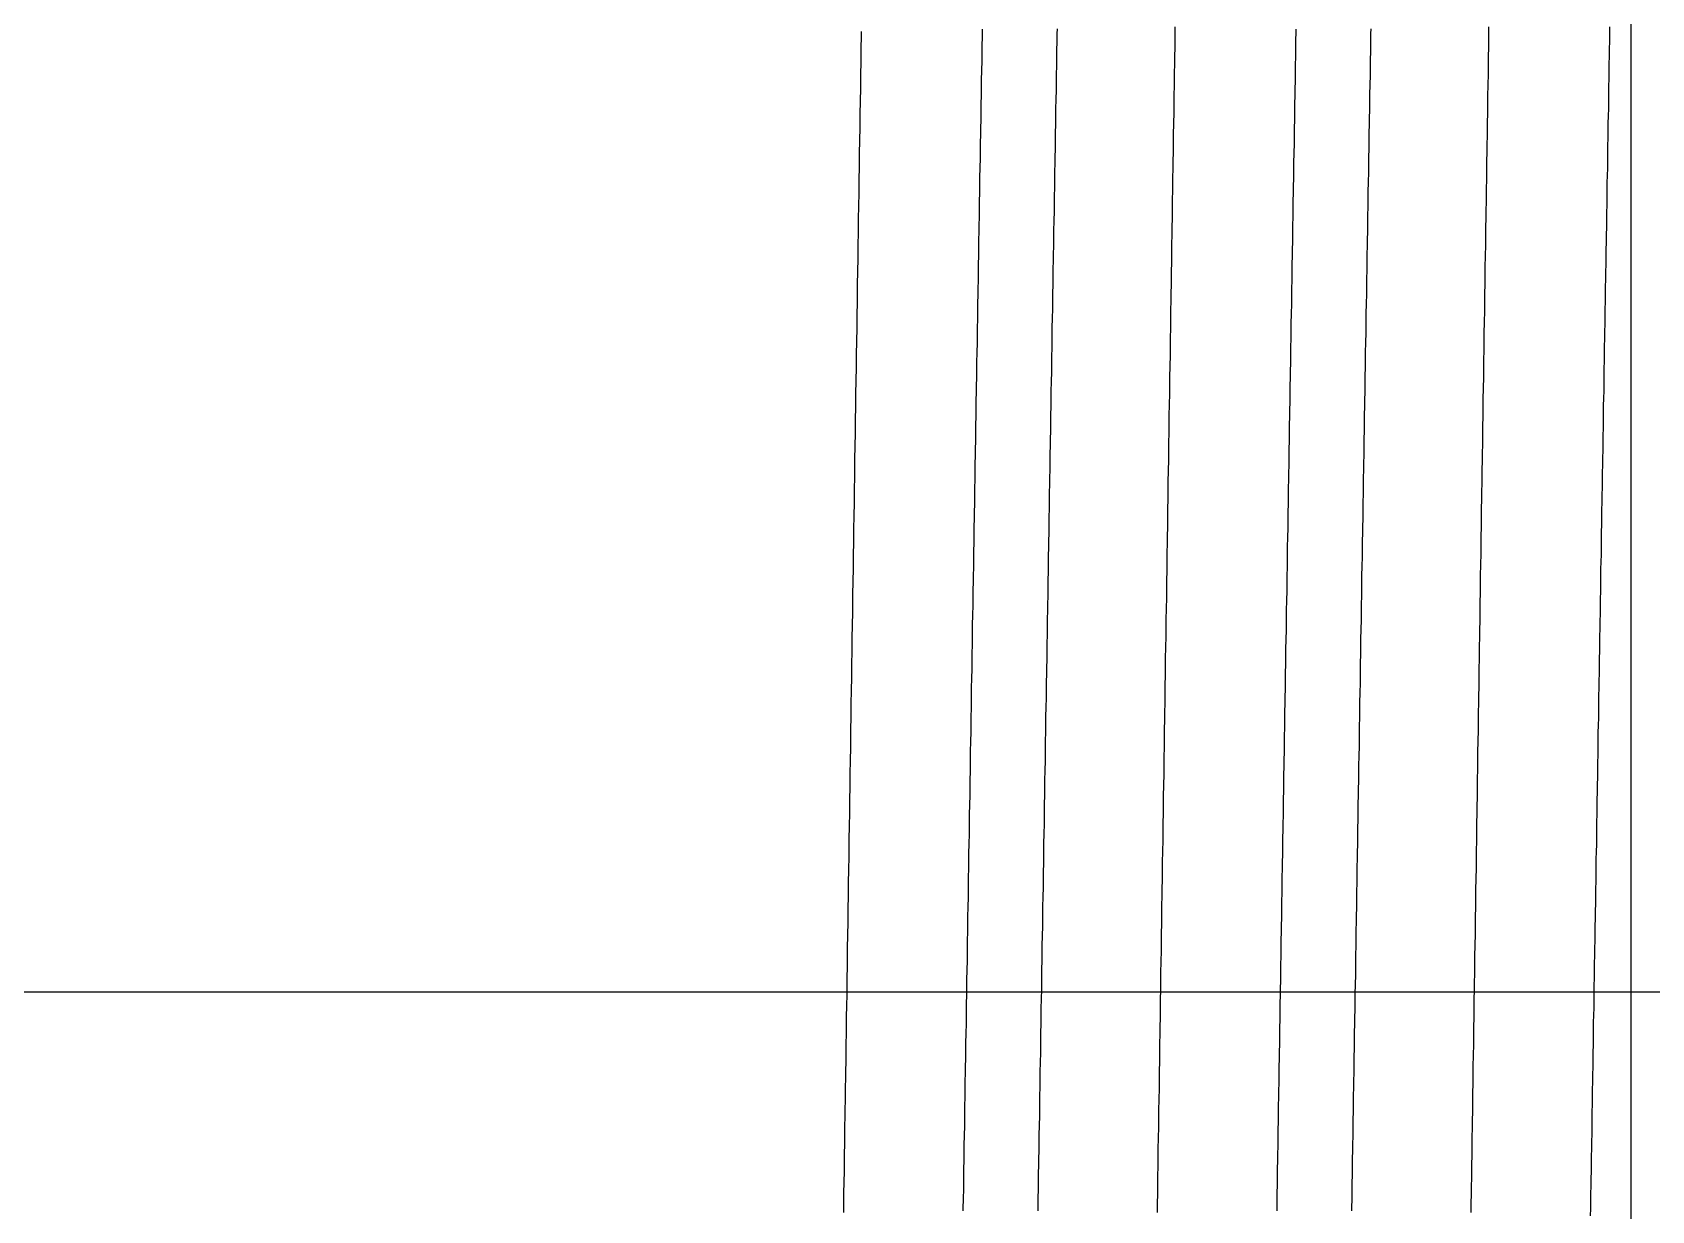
# Model space of a CAD drawing. Header units: millimetres. Extents: x 0 to 3800, y -67 to 2530.
# Drawn here: x 2299.02 to 2306.97, y 953.06 to 958.84 of the extents above; entities that cross this region are included whole.
import ezdxf
from ezdxf.lldxf.tags import DXFTag

# ---------------------------------------------------------------- set-up
doc = ezdxf.new("R2010")
doc.units = ezdxf.units.MM
doc.layers.add('내부선 및 부속', color=4, linetype='Continuous')
doc.layers.add('중심선', color=1, linetype='DASHED')
tags = doc.linetypes.add('DASHDOT', pattern=[70, 31, -13, 13, -13]).pattern_tags.tags
tags[10:11] = [DXFTag(74, 4), DXFTag(75, 0), DXFTag(340, '0'), DXFTag(46, 0.0), DXFTag(50, 0.0), DXFTag(44, 0.0), DXFTag(45, 0.0)]
tags[8:9] = [DXFTag(74, 4), DXFTag(75, 0), DXFTag(340, '0'), DXFTag(46, 0.0), DXFTag(50, 0.0), DXFTag(44, 0.0), DXFTag(45, 0.0)]
tags[6:7] = [DXFTag(74, 4), DXFTag(75, 0), DXFTag(340, '0'), DXFTag(46, 0.0), DXFTag(50, 0.0), DXFTag(44, 0.0), DXFTag(45, 0.0)]
tags[4:5] = [DXFTag(74, 4), DXFTag(75, 0), DXFTag(340, '0'), DXFTag(46, 0.0), DXFTag(50, 0.0), DXFTag(44, 0.0), DXFTag(45, 0.0)]
tags = doc.linetypes.add('DASHED', pattern=[25.72, 12.86, -12.86]).pattern_tags.tags
tags[6:7] = [DXFTag(74, 4), DXFTag(75, 0), DXFTag(340, '0'), DXFTag(46, 0.0), DXFTag(50, 0.0), DXFTag(44, 0.0), DXFTag(45, 0.0)]
tags[4:5] = [DXFTag(74, 4), DXFTag(75, 0), DXFTag(340, '0'), DXFTag(46, 0.0), DXFTag(50, 0.0), DXFTag(44, 0.0), DXFTag(45, 0.0)]

msp = doc.modelspace()

# ---------------------------------------------------------------- linework, layer by layer
at = {"layer": '내부선 및 부속', "linetype": 'Continuous'}
msp.add_line((2306.8719, 935.792), (2306.8719, 972.4804), dxfattribs=at)
at = {"layer": '내부선 및 부속', "linetype": 'Continuous', "flags": 128}
for points in [[(2303.0224, 954.1365), (2303.0224, 954.1575), (2303.0234, 954.1795), (2303.0234, 954.2005), (2303.0234, 954.2215), (2303.0244, 954.2435), (2303.0244, 954.2645), (2303.0244, 954.2865), (2303.0254, 954.3075), (2303.0254, 954.3295), (2303.0254, 954.3505), (2303.0254, 954.3715), (2303.0264, 954.3935), (2303.0264, 954.4145), (2303.0264, 954.4365), (2303.0274, 954.4575), (2303.0274, 954.4795), (2303.0274, 954.5005), (2303.0284, 954.5215), (2303.0284, 954.5435), (2303.0284, 954.5645), (2303.0294, 954.5865), (2303.0294, 954.6075), (2303.0294, 954.6295), (2303.0304, 954.6505), (2303.0304, 954.6715), (2303.0304, 954.6935), (2303.0314, 954.7145), (2303.0314, 954.7365), (2303.0314, 954.7575), (2303.0324, 954.7785), (2303.0324, 954.8005), (2303.0324, 954.8215), (2303.0334, 954.8435), (2303.0334, 954.8645), (2303.0334, 954.8865), (2303.0334, 954.9075), (2303.0344, 954.9285), (2303.0344, 954.9505), (2303.0344, 954.9715), (2303.0354, 954.9935), (2303.0354, 955.0145), (2303.0354, 955.0365), (2303.0364, 955.0575), (2303.0364, 955.0785), (2303.0364, 955.1005), (2303.0374, 955.1215), (2303.0374, 955.1435), (2303.0374, 955.1645), (2303.0384, 955.1865), (2303.0384, 955.2075), (2303.0384, 955.2285), (2303.0394, 955.2505), (2303.0394, 955.2715), (2303.0394, 955.2935), (2303.0404, 955.3145), (2303.0404, 955.3365), (2303.0404, 955.3575), (2303.0414, 955.3785), (2303.0414, 955.4005), (2303.0414, 955.4215), (2303.0414, 955.4435), (2303.0424, 955.4645), (2303.0424, 955.4865), (2303.0424, 955.5075), (2303.0434, 955.5285), (2303.0434, 955.5505), (2303.0434, 955.5715), (2303.0444, 955.5935), (2303.0444, 955.6145), (2303.0444, 955.6365), (2303.0454, 955.6575), (2303.0454, 955.6785), (2303.0454, 955.7005), (2303.0464, 955.7215), (2303.0464, 955.7435), (2303.0464, 955.7645), (2303.0474, 955.7865), (2303.0474, 955.8075), (2303.0474, 955.8285), (2303.0484, 955.8505), (2303.0484, 955.8715), (2303.0484, 955.8935), (2303.0494, 955.9145), (2303.0494, 955.9355), (2303.0494, 955.9575), (2303.0504, 955.9785), (2303.0504, 956.0005), (2303.0504, 956.0215), (2303.0504, 956.0435), (2303.0514, 956.0645), (2303.0514, 956.0855), (2303.0514, 956.1075), (2303.0524, 956.1285), (2303.0524, 956.1505), (2303.0524, 956.1715), (2303.0534, 956.1935), (2303.0534, 956.2145), (2303.0534, 956.2355), (2303.0544, 956.2575), (2303.0544, 956.2785), (2303.0544, 956.2785), (2303.0544, 956.3005), (2303.0554, 956.3215), (2303.0554, 956.3435), (2303.0554, 956.3645), (2303.0564, 956.3855), (2303.0564, 956.4075), (2303.0564, 956.4285), (2303.0574, 956.4505), (2303.0574, 956.4715), (2303.0574, 956.4935), (2303.0584, 956.5145), (2303.0584, 956.5355), (2303.0584, 956.5575), (2303.0594, 956.5785), (2303.0594, 956.6005), (2303.0594, 956.6215), (2303.0604, 956.6435), (2303.0604, 956.6645), (2303.0604, 956.6855), (2303.0614, 956.7075), (2303.0614, 956.7285), (2303.0614, 956.7505), (2303.0614, 956.7715), (2303.0624, 956.7935), (2303.0624, 956.8145), (2303.0624, 956.8355), (2303.0634, 956.8575), (2303.0634, 956.8785), (2303.0634, 956.9005), (2303.0644, 956.9215), (2303.0644, 956.9425), (2303.0644, 956.9645), (2303.0654, 956.9855), (2303.0654, 957.0075), (2303.0654, 957.0285), (2303.0664, 957.0505), (2303.0664, 957.0715), (2303.0664, 957.0925), (2303.0674, 957.1145), (2303.0674, 957.1355), (2303.0674, 957.1575), (2303.0684, 957.1785), (2303.0684, 957.2005), (2303.0684, 957.2215), (2303.0694, 957.2425), (2303.0694, 957.2645), (2303.0694, 957.2855), (2303.0704, 957.3075), (2303.0704, 957.3285), (2303.0704, 957.3505), (2303.0714, 957.3715), (2303.0714, 957.3925), (2303.0714, 957.4145), (2303.0724, 957.4355), (2303.0724, 957.4575), (2303.0724, 957.4785), (2303.0734, 957.5005), (2303.0734, 957.5215), (2303.0734, 957.5425), (2303.0744, 957.5645), (2303.0744, 957.5855), (2303.0744, 957.6075), (2303.0744, 957.6285), (2303.0754, 957.6505), (2303.0754, 957.6715), (2303.0754, 957.6925), (2303.0764, 957.7145), (2303.0764, 957.7355), (2303.0764, 957.7575), (2303.0774, 957.7785), (2303.0774, 957.8005), (2303.0774, 957.8215), (2303.0784, 957.8425), (2303.0784, 957.8645), (2303.0784, 957.8855), (2303.0794, 957.9075), (2303.0794, 957.9285), (2303.0794, 957.9505), (2303.0804, 957.9715), (2303.0804, 957.9925), (2303.0804, 958.0145), (2303.0814, 958.0355), (2303.0814, 958.0575), (2303.0814, 958.0785), (2303.0824, 958.0995), (2303.0824, 958.1215), (2303.0824, 958.1425), (2303.0834, 958.1645), (2303.0834, 958.1855), (2303.0834, 958.2075), (2303.0844, 958.2285), (2303.0844, 958.2495), (2303.0844, 958.2715), (2303.0854, 958.2925), (2303.0854, 958.3145), (2303.0854, 958.3355), (2303.0864, 958.3575), (2303.0864, 958.3785), (2303.0864, 958.3995), (2303.0874, 958.4215), (2303.0874, 958.4215), (2303.0874, 958.4425), (2303.0874, 958.4645), (2303.0884, 958.4855), (2303.0884, 958.5075), (2303.0884, 958.5285), (2303.0894, 958.5495), (2303.0894, 958.5715), (2303.0894, 958.5925), (2303.0904, 958.6145), (2303.0904, 958.6355), (2303.0904, 958.6575), (2303.0914, 958.6785), (2303.0914, 958.6995), (2303.0914, 958.7215), (2303.0924, 958.7425), (2303.0924, 958.7645), (2303.0924, 958.7855), (2303.0934, 958.8075), (2303.0934, 958.8285), (2303.0934, 958.8495)], [(2303.6854, 958.8605), (2303.6854, 958.8365), (2303.6854, 958.8135), (2303.6844, 958.7895), (2303.6844, 958.7655), (2303.6834, 958.7415), (2303.6834, 958.7175), (2303.6834, 958.6935), (2303.6824, 958.6695), (2303.6824, 958.6465), (2303.6814, 958.6225), (2303.6814, 958.5985), (2303.6814, 958.5745), (2303.6804, 958.5505), (2303.6804, 958.5265), (2303.6794, 958.5025), (2303.6794, 958.4795), (2303.6794, 958.4555), (2303.6784, 958.4315), (2303.6784, 958.4075), (2303.6774, 958.3835), (2303.6774, 958.3595), (2303.6774, 958.3355), (2303.6764, 958.3115), (2303.6764, 958.2885), (2303.6754, 958.2645), (2303.6754, 958.2405), (2303.6754, 958.2165), (2303.6744, 958.1925), (2303.6744, 958.1685), (2303.6734, 958.1445), (2303.6734, 958.1215), (2303.6734, 958.0975), (2303.6724, 958.0735), (2303.6724, 958.0495), (2303.6714, 958.0255), (2303.6714, 958.0015), (2303.6714, 957.9775), (2303.6704, 957.9535), (2303.6704, 957.9305), (2303.6694, 957.9065), (2303.6694, 957.8825), (2303.6694, 957.8585), (2303.6684, 957.8345), (2303.6684, 957.8105), (2303.6674, 957.7865), (2303.6674, 957.7635), (2303.6674, 957.7395), (2303.6664, 957.7155), (2303.6664, 957.6915), (2303.6664, 957.6675), (2303.6654, 957.6435), (2303.6654, 957.6195), (2303.6644, 957.5965), (2303.6644, 957.5725), (2303.6644, 957.5485), (2303.6634, 957.5245), (2303.6634, 957.5005), (2303.6624, 957.4765), (2303.6624, 957.4765), (2303.6624, 957.4525), (2303.6624, 957.4285), (2303.6614, 957.4055), (2303.6614, 957.3815), (2303.6604, 957.3575), (2303.6604, 957.3335), (2303.6604, 957.3095), (2303.6594, 957.2855), (2303.6594, 957.2615), (2303.6584, 957.2385), (2303.6584, 957.2145), (2303.6584, 957.1905), (2303.6574, 957.1665), (2303.6574, 957.1425), (2303.6564, 957.1185), (2303.6564, 957.0945), (2303.6564, 957.0705), (2303.6554, 957.0475), (2303.6554, 957.0235), (2303.6554, 956.9995), (2303.6544, 956.9755), (2303.6544, 956.9515), (2303.6534, 956.9275), (2303.6534, 956.9035), (2303.6534, 956.8805), (2303.6524, 956.8565), (2303.6524, 956.8325), (2303.6514, 956.8085), (2303.6514, 956.7845), (2303.6514, 956.7605), (2303.6504, 956.7365), (2303.6504, 956.7135), (2303.6494, 956.6895), (2303.6494, 956.6655), (2303.6494, 956.6415), (2303.6484, 956.6175), (2303.6484, 956.5935), (2303.6484, 956.5695), (2303.6474, 956.5455), (2303.6474, 956.5225), (2303.6464, 956.4985), (2303.6464, 956.4745), (2303.6464, 956.4505), (2303.6454, 956.4265), (2303.6454, 956.4025), (2303.6444, 956.3785), (2303.6444, 956.3555), (2303.6444, 956.3315), (2303.6434, 956.3075), (2303.6434, 956.2835), (2303.6424, 956.2595), (2303.6424, 956.2355), (2303.6424, 956.2115), (2303.6414, 956.1875), (2303.6414, 956.1645), (2303.6414, 956.1405), (2303.6404, 956.1165), (2303.6404, 956.0925), (2303.6394, 956.0685), (2303.6394, 956.0445), (2303.6394, 956.0205), (2303.6384, 955.9975), (2303.6384, 955.9735), (2303.6374, 955.9495), (2303.6374, 955.9255), (2303.6374, 955.9015), (2303.6364, 955.8775), (2303.6364, 955.8535), (2303.6364, 955.8305), (2303.6354, 955.8065), (2303.6354, 955.7825), (2303.6344, 955.7585), (2303.6344, 955.7345), (2303.6344, 955.7105), (2303.6334, 955.6865), (2303.6334, 955.6625), (2303.6324, 955.6395), (2303.6324, 955.6155), (2303.6324, 955.5915), (2303.6314, 955.5675), (2303.6314, 955.5435), (2303.6314, 955.5195), (2303.6304, 955.4955), (2303.6304, 955.4725), (2303.6294, 955.4485), (2303.6294, 955.4245), (2303.6294, 955.4005), (2303.6284, 955.3765), (2303.6284, 955.3525), (2303.6274, 955.3285), (2303.6274, 955.3045), (2303.6274, 955.2815), (2303.6264, 955.2575), (2303.6264, 955.2335), (2303.6264, 955.2095), (2303.6254, 955.1855), (2303.6254, 955.1615), (2303.6244, 955.1375), (2303.6244, 955.1145), (2303.6244, 955.0905), (2303.6244, 955.0905), (2303.6234, 955.0665), (2303.6234, 955.0425), (2303.6224, 955.0185), (2303.6224, 954.9945), (2303.6224, 954.9705), (2303.6214, 954.9475), (2303.6214, 954.9235), (2303.6214, 954.8995), (2303.6204, 954.8755), (2303.6204, 954.8515), (2303.6194, 954.8275), (2303.6194, 954.8035), (2303.6194, 954.7795), (2303.6184, 954.7565), (2303.6184, 954.7325), (2303.6174, 954.7085), (2303.6174, 954.6845), (2303.6174, 954.6605), (2303.6164, 954.6365), (2303.6164, 954.6125), (2303.6164, 954.5895), (2303.6154, 954.5655), (2303.6154, 954.5415), (2303.6144, 954.5175), (2303.6144, 954.4935), (2303.6144, 954.4695), (2303.6134, 954.4455), (2303.6134, 954.4215), (2303.6124, 954.3985), (2303.6124, 954.3745), (2303.6124, 954.3505), (2303.6114, 954.3265), (2303.6114, 954.3025), (2303.6114, 954.2785), (2303.6104, 954.2545), (2303.6104, 954.2315), (2303.6094, 954.2075), (2303.6094, 954.1835), (2303.6094, 954.1595), (2303.6084, 954.1355), (2303.6084, 954.1115), (2303.6074, 954.0875), (2303.6074, 954.0645), (2303.6074, 954.0405), (2303.6064, 954.0165), (2303.6064, 953.9925), (2303.6064, 953.9685), (2303.6054, 953.9445), (2303.6054, 953.9205), (2303.6044, 953.8965), (2303.6044, 953.8735), (2303.6044, 953.8495), (2303.6034, 953.8255), (2303.6034, 953.8015), (2303.6024, 953.7775), (2303.6024, 953.7535), (2303.6024, 953.7295), (2303.6014, 953.7065), (2303.6014, 953.6825), (2303.6014, 953.6585), (2303.6004, 953.6345), (2303.6004, 953.6105), (2303.5994, 953.5865), (2303.5994, 953.5625), (2303.5994, 953.5385), (2303.5984, 953.5155), (2303.5984, 953.4915), (2303.5984, 953.4675), (2303.5974, 953.4435), (2303.5974, 953.4195), (2303.5964, 953.3955), (2303.5964, 953.3715), (2303.5964, 953.3485), (2303.5954, 953.3245), (2303.5954, 953.3005), (2303.5944, 953.2765), (2303.5944, 953.2525), (2303.5944, 953.2285), (2303.5934, 953.2045), (2303.5934, 953.1815), (2303.5934, 953.1575), (2303.5924, 953.1335), (2303.5924, 953.1095), (2303.5914, 953.0855), (2303.5914, 953.0615)], [(2304.0534, 958.8625), (2304.0524, 958.8385), (2304.0524, 958.8145), (2304.0524, 958.7905), (2304.0514, 958.7665), (2304.0514, 958.7425), (2304.0504, 958.7185), (2304.0504, 958.6955), (2304.0504, 958.6715), (2304.0494, 958.6475), (2304.0494, 958.6235), (2304.0484, 958.5995), (2304.0484, 958.5755), (2304.0484, 958.5515), (2304.0474, 958.5275), (2304.0474, 958.5045), (2304.0464, 958.4805), (2304.0464, 958.4565), (2304.0464, 958.4325), (2304.0454, 958.4085), (2304.0454, 958.3845), (2304.0444, 958.3605), (2304.0444, 958.3375), (2304.0444, 958.3135), (2304.0434, 958.2895), (2304.0434, 958.2655), (2304.0424, 958.2415), (2304.0424, 958.2175), (2304.0424, 958.1935), (2304.0414, 958.1705), (2304.0414, 958.1465), (2304.0404, 958.1225), (2304.0404, 958.0985), (2304.0404, 958.0745), (2304.0394, 958.0505), (2304.0394, 958.0265), (2304.0384, 958.0025), (2304.0384, 957.9795), (2304.0384, 957.9555), (2304.0374, 957.9315), (2304.0374, 957.9075), (2304.0364, 957.8835), (2304.0364, 957.8595), (2304.0364, 957.8355), (2304.0354, 957.8125), (2304.0354, 957.7885), (2304.0344, 957.7645), (2304.0344, 957.7405), (2304.0344, 957.7165), (2304.0334, 957.6925), (2304.0334, 957.6685), (2304.0324, 957.6445), (2304.0324, 957.6215), (2304.0324, 957.5975), (2304.0314, 957.5735), (2304.0314, 957.5495), (2304.0304, 957.5255), (2304.0304, 957.5015), (2304.0304, 957.4775), (2304.0294, 957.4545), (2304.0294, 957.4545), (2304.0294, 957.4305), (2304.0284, 957.4065), (2304.0284, 957.3825), (2304.0284, 957.3585), (2304.0274, 957.3345), (2304.0274, 957.3105), (2304.0274, 957.2875), (2304.0264, 957.2635), (2304.0264, 957.2395), (2304.0254, 957.2155), (2304.0254, 957.1915), (2304.0254, 957.1675), (2304.0244, 957.1435), (2304.0244, 957.1195), (2304.0234, 957.0965), (2304.0234, 957.0725), (2304.0234, 957.0485), (2304.0224, 957.0245), (2304.0224, 957.0005), (2304.0214, 956.9765), (2304.0214, 956.9525), (2304.0214, 956.9295), (2304.0204, 956.9055), (2304.0204, 956.8815), (2304.0194, 956.8575), (2304.0194, 956.8335), (2304.0194, 956.8095), (2304.0184, 956.7855), (2304.0184, 956.7625), (2304.0184, 956.7385), (2304.0174, 956.7145), (2304.0174, 956.6905), (2304.0164, 956.6665), (2304.0164, 956.6425), (2304.0164, 956.6185), (2304.0154, 956.5945), (2304.0154, 956.5715), (2304.0144, 956.5475), (2304.0144, 956.5235), (2304.0144, 956.4995), (2304.0134, 956.4755), (2304.0134, 956.4515), (2304.0124, 956.4275), (2304.0124, 956.4045), (2304.0124, 956.3805), (2304.0114, 956.3565), (2304.0114, 956.3325), (2304.0114, 956.3085), (2304.0104, 956.2845), (2304.0104, 956.2605), (2304.0094, 956.2365), (2304.0094, 956.2135), (2304.0094, 956.1895), (2304.0084, 956.1655), (2304.0084, 956.1415), (2304.0074, 956.1175), (2304.0074, 956.0935), (2304.0074, 956.0695), (2304.0064, 956.0465), (2304.0064, 956.0225), (2304.0064, 955.9985), (2304.0054, 955.9745), (2304.0054, 955.9505), (2304.0044, 955.9265), (2304.0044, 955.9025), (2304.0044, 955.8795), (2304.0034, 955.8555), (2304.0034, 955.8315), (2304.0024, 955.8075), (2304.0024, 955.7835), (2304.0024, 955.7595), (2304.0014, 955.7355), (2304.0014, 955.7115), (2304.0014, 955.6885), (2304.0004, 955.6645), (2304.0004, 955.6405), (2303.9994, 955.6165), (2303.9994, 955.5925), (2303.9994, 955.5685), (2303.9984, 955.5445), (2303.9984, 955.5215), (2303.9974, 955.4975), (2303.9974, 955.4735), (2303.9974, 955.4495), (2303.9964, 955.4255), (2303.9964, 955.4015), (2303.9954, 955.3775), (2303.9954, 955.3535), (2303.9954, 955.3305), (2303.9944, 955.3065), (2303.9944, 955.2825), (2303.9944, 955.2585), (2303.9934, 955.2345), (2303.9934, 955.2105), (2303.9924, 955.1865), (2303.9924, 955.1635), (2303.9924, 955.1395), (2303.9914, 955.1155), (2303.9914, 955.0915), (2303.9904, 955.0675), (2303.9904, 955.0675), (2303.9904, 955.0435), (2303.9904, 955.0195), (2303.9894, 954.9965), (2303.9894, 954.9725), (2303.9894, 954.9485), (2303.9884, 954.9245), (2303.9884, 954.9005), (2303.9874, 954.8765), (2303.9874, 954.8525), (2303.9874, 954.8285), (2303.9864, 954.8055), (2303.9864, 954.7815), (2303.9864, 954.7575), (2303.9854, 954.7335), (2303.9854, 954.7095), (2303.9844, 954.6855), (2303.9844, 954.6615), (2303.9844, 954.6385), (2303.9834, 954.6145), (2303.9834, 954.5905), (2303.9824, 954.5665), (2303.9824, 954.5425), (2303.9824, 954.5185), (2303.9814, 954.4945), (2303.9814, 954.4705), (2303.9814, 954.4475), (2303.9804, 954.4235), (2303.9804, 954.3995), (2303.9794, 954.3755), (2303.9794, 954.3515), (2303.9794, 954.3275), (2303.9784, 954.3035), (2303.9784, 954.2805), (2303.9774, 954.2565), (2303.9774, 954.2325), (2303.9774, 954.2085), (2303.9764, 954.1845), (2303.9764, 954.1605), (2303.9764, 954.1365), (2303.9754, 954.1135), (2303.9754, 954.0895), (2303.9744, 954.0655), (2303.9744, 954.0415), (2303.9744, 954.0175), (2303.9734, 953.9935), (2303.9734, 953.9695), (2303.9724, 953.9455), (2303.9724, 953.9225), (2303.9724, 953.8985), (2303.9714, 953.8745), (2303.9714, 953.8505), (2303.9714, 953.8265), (2303.9704, 953.8025), (2303.9704, 953.7785), (2303.9694, 953.7555), (2303.9694, 953.7315), (2303.9694, 953.7075), (2303.9684, 953.6835), (2303.9684, 953.6595), (2303.9674, 953.6355), (2303.9674, 953.6115), (2303.9674, 953.5875), (2303.9664, 953.5645), (2303.9664, 953.5405), (2303.9664, 953.5165), (2303.9654, 953.4925), (2303.9654, 953.4685), (2303.9644, 953.4445), (2303.9644, 953.4205), (2303.9644, 953.3975), (2303.9634, 953.3735), (2303.9634, 953.3495), (2303.9624, 953.3255), (2303.9624, 953.3015), (2303.9624, 953.2775), (2303.9614, 953.2535), (2303.9614, 953.2305), (2303.9614, 953.2065), (2303.9604, 953.1825), (2303.9604, 953.1585), (2303.9594, 953.1345), (2303.9594, 953.1105), (2303.9594, 953.0865), (2303.9584, 953.0625)], [(2304.5624, 954.1365), (2304.5624, 954.1635), (2304.5634, 954.1905), (2304.5634, 954.2175), (2304.5634, 954.2445), (2304.5644, 954.2715), (2304.5644, 954.2985), (2304.5654, 954.3255), (2304.5654, 954.3525), (2304.5654, 954.3795), (2304.5664, 954.4065), (2304.5664, 954.4335), (2304.5674, 954.4605), (2304.5674, 954.4875), (2304.5674, 954.5145), (2304.5684, 954.5425), (2304.5684, 954.5695), (2304.5694, 954.5965), (2304.5694, 954.6235), (2304.5694, 954.6505), (2304.5704, 954.6775), (2304.5704, 954.7045), (2304.5714, 954.7315), (2304.5714, 954.7585), (2304.5714, 954.7855), (2304.5724, 954.8125), (2304.5724, 954.8395), (2304.5734, 954.8665), (2304.5734, 954.8935), (2304.5744, 954.9205), (2304.5744, 954.9475), (2304.5744, 954.9745), (2304.5754, 955.0025), (2304.5754, 955.0295), (2304.5764, 955.0565), (2304.5764, 955.0835), (2304.5764, 955.1105), (2304.5774, 955.1375), (2304.5774, 955.1645), (2304.5784, 955.1915), (2304.5784, 955.2185), (2304.5784, 955.2455), (2304.5794, 955.2725), (2304.5794, 955.2995), (2304.5804, 955.3265), (2304.5804, 955.3535), (2304.5804, 955.3805), (2304.5814, 955.4075), (2304.5814, 955.4345), (2304.5824, 955.4615), (2304.5824, 955.4895), (2304.5824, 955.5165), (2304.5834, 955.5435), (2304.5834, 955.5705), (2304.5844, 955.5975), (2304.5844, 955.6245), (2304.5844, 955.6515), (2304.5854, 955.6785), (2304.5854, 955.7055), (2304.5864, 955.7325), (2304.5864, 955.7595), (2304.5864, 955.7865), (2304.5874, 955.8135), (2304.5874, 955.8405), (2304.5884, 955.8675), (2304.5884, 955.8945), (2304.5884, 955.9215), (2304.5894, 955.9485), (2304.5894, 955.9765), (2304.5904, 956.0035), (2304.5904, 956.0305), (2304.5914, 956.0575), (2304.5914, 956.0845), (2304.5914, 956.1115), (2304.5924, 956.1385), (2304.5924, 956.1655), (2304.5934, 956.1925), (2304.5934, 956.2195), (2304.5934, 956.2465), (2304.5944, 956.2735), (2304.5944, 956.3005), (2304.5954, 956.3275), (2304.5954, 956.3545), (2304.5954, 956.3815), (2304.5964, 956.4085), (2304.5964, 956.4355), (2304.5974, 956.4635), (2304.5974, 956.4905), (2304.5974, 956.5175), (2304.5984, 956.5445), (2304.5984, 956.5715), (2304.5994, 956.5985), (2304.5994, 956.6255), (2304.5994, 956.6525), (2304.6004, 956.6795), (2304.6004, 956.7065), (2304.6014, 956.7335), (2304.6014, 956.7605), (2304.6024, 956.7875), (2304.6024, 956.8145), (2304.6024, 956.8415), (2304.6024, 956.8415), (2304.6034, 956.8685), (2304.6034, 956.8955), (2304.6044, 956.9225), (2304.6044, 956.9505), (2304.6044, 956.9775), (2304.6054, 957.0045), (2304.6054, 957.0315), (2304.6064, 957.0585), (2304.6064, 957.0855), (2304.6064, 957.1125), (2304.6074, 957.1395), (2304.6074, 957.1665), (2304.6084, 957.1935), (2304.6084, 957.2205), (2304.6094, 957.2475), (2304.6094, 957.2745), (2304.6094, 957.3015), (2304.6104, 957.3285), (2304.6104, 957.3555), (2304.6114, 957.3825), (2304.6114, 957.4105), (2304.6114, 957.4375), (2304.6124, 957.4645), (2304.6124, 957.4915), (2304.6134, 957.5185), (2304.6134, 957.5455), (2304.6134, 957.5725), (2304.6144, 957.5995), (2304.6144, 957.6265), (2304.6154, 957.6535), (2304.6154, 957.6805), (2304.6164, 957.7075), (2304.6164, 957.7345), (2304.6164, 957.7615), (2304.6174, 957.7885), (2304.6174, 957.8155), (2304.6184, 957.8425), (2304.6184, 957.8695), (2304.6184, 957.8975), (2304.6194, 957.9245), (2304.6194, 957.9515), (2304.6204, 957.9785), (2304.6204, 958.0055), (2304.6204, 958.0325), (2304.6214, 958.0595), (2304.6214, 958.0865), (2304.6224, 958.1135), (2304.6224, 958.1405), (2304.6234, 958.1675), (2304.6234, 958.1945), (2304.6234, 958.2215), (2304.6244, 958.2485), (2304.6244, 958.2755), (2304.6254, 958.3025), (2304.6254, 958.3295), (2304.6254, 958.3565), (2304.6264, 958.3845), (2304.6264, 958.4115), (2304.6274, 958.4385), (2304.6274, 958.4655), (2304.6284, 958.4925), (2304.6284, 958.5195), (2304.6284, 958.5465), (2304.6294, 958.5735), (2304.6294, 958.6005), (2304.6304, 958.6275), (2304.6304, 958.6545), (2304.6314, 958.6815), (2304.6314, 958.7085), (2304.6314, 958.7355), (2304.6324, 958.7625), (2304.6324, 958.7895), (2304.6334, 958.8165), (2304.6334, 958.8435), (2304.6334, 958.8715)], [(2305.2254, 958.8605), (2305.2254, 958.8375), (2305.2244, 958.8135), (2305.2244, 958.7895), (2305.2244, 958.7655), (2305.2234, 958.7415), (2305.2234, 958.7175), (2305.2224, 958.6935), (2305.2224, 958.6695), (2305.2224, 958.6465), (2305.2214, 958.6225), (2305.2214, 958.5985), (2305.2204, 958.5745), (2305.2204, 958.5505), (2305.2204, 958.5265), (2305.2194, 958.5025), (2305.2194, 958.4795), (2305.2184, 958.4555), (2305.2184, 958.4315), (2305.2184, 958.4075), (2305.2174, 958.3835), (2305.2174, 958.3595), (2305.2164, 958.3355), (2305.2164, 958.3115), (2305.2164, 958.2885), (2305.2154, 958.2645), (2305.2154, 958.2405), (2305.2144, 958.2165), (2305.2144, 958.1925), (2305.2144, 958.1685), (2305.2134, 958.1445), (2305.2134, 958.1215), (2305.2124, 958.0975), (2305.2124, 958.0735), (2305.2124, 958.0495), (2305.2114, 958.0255), (2305.2114, 958.0015), (2305.2104, 957.9775), (2305.2104, 957.9545), (2305.2104, 957.9305), (2305.2094, 957.9065), (2305.2094, 957.8825), (2305.2084, 957.8585), (2305.2084, 957.8345), (2305.2084, 957.8105), (2305.2074, 957.7865), (2305.2074, 957.7635), (2305.2074, 957.7395), (2305.2064, 957.7155), (2305.2064, 957.6915), (2305.2054, 957.6675), (2305.2054, 957.6435), (2305.2054, 957.6195), (2305.2044, 957.5965), (2305.2044, 957.5725), (2305.2034, 957.5485), (2305.2034, 957.5245), (2305.2034, 957.5005), (2305.2024, 957.4765), (2305.2024, 957.4765), (2305.2024, 957.4525), (2305.2014, 957.4285), (2305.2014, 957.4055), (2305.2014, 957.3815), (2305.2004, 957.3575), (2305.2004, 957.3335), (2305.1994, 957.3095), (2305.1994, 957.2855), (2305.1994, 957.2615), (2305.1984, 957.2385), (2305.1984, 957.2145), (2305.1974, 957.1905), (2305.1974, 957.1665), (2305.1974, 957.1425), (2305.1964, 957.1185), (2305.1964, 957.0945), (2305.1964, 957.0715), (2305.1954, 957.0475), (2305.1954, 957.0235), (2305.1944, 956.9995), (2305.1944, 956.9755), (2305.1944, 956.9515), (2305.1934, 956.9275), (2305.1934, 956.9035), (2305.1924, 956.8805), (2305.1924, 956.8565), (2305.1924, 956.8325), (2305.1914, 956.8085), (2305.1914, 956.7845), (2305.1904, 956.7605), (2305.1904, 956.7365), (2305.1904, 956.7135), (2305.1894, 956.6895), (2305.1894, 956.6655), (2305.1894, 956.6415), (2305.1884, 956.6175), (2305.1884, 956.5935), (2305.1874, 956.5695), (2305.1874, 956.5455), (2305.1874, 956.5225), (2305.1864, 956.4985), (2305.1864, 956.4745), (2305.1854, 956.4505), (2305.1854, 956.4265), (2305.1854, 956.4025), (2305.1844, 956.3785), (2305.1844, 956.3555), (2305.1834, 956.3315), (2305.1834, 956.3075), (2305.1834, 956.2835), (2305.1824, 956.2595), (2305.1824, 956.2355), (2305.1824, 956.2115), (2305.1814, 956.1885), (2305.1814, 956.1645), (2305.1804, 956.1405), (2305.1804, 956.1165), (2305.1804, 956.0925), (2305.1794, 956.0685), (2305.1794, 956.0445), (2305.1784, 956.0205), (2305.1784, 955.9975), (2305.1784, 955.9735), (2305.1774, 955.9495), (2305.1774, 955.9255), (2305.1774, 955.9015), (2305.1764, 955.8775), (2305.1764, 955.8535), (2305.1754, 955.8305), (2305.1754, 955.8065), (2305.1754, 955.7825), (2305.1744, 955.7585), (2305.1744, 955.7345), (2305.1734, 955.7105), (2305.1734, 955.6865), (2305.1734, 955.6625), (2305.1724, 955.6395), (2305.1724, 955.6155), (2305.1714, 955.5915), (2305.1714, 955.5675), (2305.1714, 955.5435), (2305.1704, 955.5195), (2305.1704, 955.4955), (2305.1704, 955.4725), (2305.1694, 955.4485), (2305.1694, 955.4245), (2305.1684, 955.4005), (2305.1684, 955.3765), (2305.1684, 955.3525), (2305.1674, 955.3285), (2305.1674, 955.3055), (2305.1664, 955.2815), (2305.1664, 955.2575), (2305.1664, 955.2335), (2305.1654, 955.2095), (2305.1654, 955.1855), (2305.1654, 955.1615), (2305.1644, 955.1375), (2305.1644, 955.1145), (2305.1634, 955.0905), (2305.1634, 955.0905), (2305.1634, 955.0665), (2305.1634, 955.0425), (2305.1624, 955.0185), (2305.1624, 954.9945), (2305.1614, 954.9705), (2305.1614, 954.9475), (2305.1614, 954.9235), (2305.1604, 954.8995), (2305.1604, 954.8755), (2305.1604, 954.8515), (2305.1594, 954.8275), (2305.1594, 954.8035), (2305.1584, 954.7795), (2305.1584, 954.7565), (2305.1584, 954.7325), (2305.1574, 954.7085), (2305.1574, 954.6845), (2305.1574, 954.6605), (2305.1564, 954.6365), (2305.1564, 954.6125), (2305.1554, 954.5895), (2305.1554, 954.5655), (2305.1554, 954.5415), (2305.1544, 954.5175), (2305.1544, 954.4935), (2305.1534, 954.4695), (2305.1534, 954.4455), (2305.1534, 954.4225), (2305.1524, 954.3985), (2305.1524, 954.3745), (2305.1524, 954.3505), (2305.1514, 954.3265), (2305.1514, 954.3025), (2305.1504, 954.2785), (2305.1504, 954.2545), (2305.1504, 954.2315), (2305.1494, 954.2075), (2305.1494, 954.1835), (2305.1484, 954.1595), (2305.1484, 954.1355), (2305.1484, 954.1115), (2305.1474, 954.0875), (2305.1474, 954.0645), (2305.1474, 954.0405), (2305.1464, 954.0165), (2305.1464, 953.9925), (2305.1454, 953.9685), (2305.1454, 953.9445), (2305.1454, 953.9205), (2305.1444, 953.8965), (2305.1444, 953.8735), (2305.1434, 953.8495), (2305.1434, 953.8255), (2305.1434, 953.8015), (2305.1424, 953.7775), (2305.1424, 953.7535), (2305.1424, 953.7295), (2305.1414, 953.7065), (2305.1414, 953.6825), (2305.1404, 953.6585), (2305.1404, 953.6345), (2305.1404, 953.6105), (2305.1394, 953.5865), (2305.1394, 953.5625), (2305.1384, 953.5395), (2305.1384, 953.5155), (2305.1384, 953.4915), (2305.1374, 953.4675), (2305.1374, 953.4435), (2305.1374, 953.4195), (2305.1364, 953.3955), (2305.1364, 953.3715), (2305.1354, 953.3485), (2305.1354, 953.3245), (2305.1354, 953.3005), (2305.1344, 953.2765), (2305.1344, 953.2525), (2305.1334, 953.2285), (2305.1334, 953.2045), (2305.1334, 953.1815), (2305.1324, 953.1575), (2305.1324, 953.1335), (2305.1324, 953.1095), (2305.1314, 953.0855), (2305.1314, 953.0615)], [(2305.5934, 958.8625), (2305.5924, 958.8385), (2305.5924, 958.8145), (2305.5914, 958.7905), (2305.5914, 958.7665), (2305.5914, 958.7425), (2305.5904, 958.7185), (2305.5904, 958.6955), (2305.5894, 958.6715), (2305.5894, 958.6475), (2305.5894, 958.6235), (2305.5884, 958.5995), (2305.5884, 958.5755), (2305.5874, 958.5515), (2305.5874, 958.5275), (2305.5874, 958.5045), (2305.5864, 958.4805), (2305.5864, 958.4565), (2305.5854, 958.4325), (2305.5854, 958.4085), (2305.5854, 958.3845), (2305.5844, 958.3605), (2305.5844, 958.3375), (2305.5834, 958.3135), (2305.5834, 958.2895), (2305.5834, 958.2655), (2305.5824, 958.2415), (2305.5824, 958.2175), (2305.5814, 958.1935), (2305.5814, 958.1705), (2305.5814, 958.1465), (2305.5804, 958.1225), (2305.5804, 958.0985), (2305.5794, 958.0745), (2305.5794, 958.0505), (2305.5794, 958.0265), (2305.5784, 958.0025), (2305.5784, 957.9795), (2305.5774, 957.9555), (2305.5774, 957.9315), (2305.5774, 957.9075), (2305.5764, 957.8835), (2305.5764, 957.8595), (2305.5754, 957.8355), (2305.5754, 957.8125), (2305.5754, 957.7885), (2305.5744, 957.7645), (2305.5744, 957.7405), (2305.5734, 957.7165), (2305.5734, 957.6925), (2305.5734, 957.6685), (2305.5724, 957.6455), (2305.5724, 957.6215), (2305.5714, 957.5975), (2305.5714, 957.5735), (2305.5714, 957.5495), (2305.5704, 957.5255), (2305.5704, 957.5015), (2305.5694, 957.4775), (2305.5694, 957.4545), (2305.5694, 957.4545), (2305.5694, 957.4305), (2305.5684, 957.4065), (2305.5684, 957.3825), (2305.5684, 957.3585), (2305.5674, 957.3345), (2305.5674, 957.3105), (2305.5664, 957.2875), (2305.5664, 957.2635), (2305.5664, 957.2395), (2305.5654, 957.2155), (2305.5654, 957.1915), (2305.5644, 957.1675), (2305.5644, 957.1435), (2305.5644, 957.1195), (2305.5634, 957.0965), (2305.5634, 957.0725), (2305.5624, 957.0485), (2305.5624, 957.0245), (2305.5624, 957.0005), (2305.5614, 956.9765), (2305.5614, 956.9525), (2305.5604, 956.9295), (2305.5604, 956.9055), (2305.5604, 956.8815), (2305.5594, 956.8575), (2305.5594, 956.8335), (2305.5594, 956.8095), (2305.5584, 956.7855), (2305.5584, 956.7625), (2305.5574, 956.7385), (2305.5574, 956.7145), (2305.5574, 956.6905), (2305.5564, 956.6665), (2305.5564, 956.6425), (2305.5554, 956.6185), (2305.5554, 956.5945), (2305.5554, 956.5715), (2305.5544, 956.5475), (2305.5544, 956.5235), (2305.5534, 956.4995), (2305.5534, 956.4755), (2305.5534, 956.4515), (2305.5524, 956.4275), (2305.5524, 956.4045), (2305.5524, 956.3805), (2305.5514, 956.3565), (2305.5514, 956.3325), (2305.5504, 956.3085), (2305.5504, 956.2845), (2305.5504, 956.2605), (2305.5494, 956.2365), (2305.5494, 956.2135), (2305.5484, 956.1895), (2305.5484, 956.1655), (2305.5484, 956.1415), (2305.5474, 956.1175), (2305.5474, 956.0935), (2305.5474, 956.0695), (2305.5464, 956.0465), (2305.5464, 956.0225), (2305.5454, 955.9985), (2305.5454, 955.9745), (2305.5454, 955.9505), (2305.5444, 955.9265), (2305.5444, 955.9025), (2305.5434, 955.8795), (2305.5434, 955.8555), (2305.5434, 955.8315), (2305.5424, 955.8075), (2305.5424, 955.7835), (2305.5414, 955.7595), (2305.5414, 955.7355), (2305.5414, 955.7115), (2305.5404, 955.6885), (2305.5404, 955.6645), (2305.5404, 955.6405), (2305.5394, 955.6165), (2305.5394, 955.5925), (2305.5384, 955.5685), (2305.5384, 955.5445), (2305.5384, 955.5215), (2305.5374, 955.4975), (2305.5374, 955.4735), (2305.5364, 955.4495), (2305.5364, 955.4255), (2305.5364, 955.4015), (2305.5354, 955.3775), (2305.5354, 955.3535), (2305.5354, 955.3305), (2305.5344, 955.3065), (2305.5344, 955.2825), (2305.5334, 955.2585), (2305.5334, 955.2345), (2305.5334, 955.2105), (2305.5324, 955.1865), (2305.5324, 955.1635), (2305.5314, 955.1395), (2305.5314, 955.1155), (2305.5314, 955.0915), (2305.5304, 955.0675), (2305.5304, 955.0675), (2305.5304, 955.0435), (2305.5304, 955.0195), (2305.5294, 954.9965), (2305.5294, 954.9725), (2305.5284, 954.9485), (2305.5284, 954.9245), (2305.5284, 954.9005), (2305.5274, 954.8765), (2305.5274, 954.8525), (2305.5264, 954.8285), (2305.5264, 954.8055), (2305.5264, 954.7815), (2305.5254, 954.7575), (2305.5254, 954.7335), (2305.5254, 954.7095), (2305.5244, 954.6855), (2305.5244, 954.6615), (2305.5234, 954.6385), (2305.5234, 954.6145), (2305.5234, 954.5905), (2305.5224, 954.5665), (2305.5224, 954.5425), (2305.5214, 954.5185), (2305.5214, 954.4945), (2305.5214, 954.4705), (2305.5204, 954.4475), (2305.5204, 954.4235), (2305.5204, 954.3995), (2305.5194, 954.3755), (2305.5194, 954.3515), (2305.5184, 954.3275), (2305.5184, 954.3035), (2305.5184, 954.2805), (2305.5174, 954.2565), (2305.5174, 954.2325), (2305.5174, 954.2085), (2305.5164, 954.1845), (2305.5164, 954.1605), (2305.5154, 954.1365), (2305.5154, 954.1135), (2305.5154, 954.0895), (2305.5144, 954.0655), (2305.5144, 954.0415), (2305.5134, 954.0175), (2305.5134, 953.9935), (2305.5134, 953.9695), (2305.5124, 953.9455), (2305.5124, 953.9225), (2305.5124, 953.8985), (2305.5114, 953.8745), (2305.5114, 953.8505), (2305.5104, 953.8265), (2305.5104, 953.8025), (2305.5104, 953.7785), (2305.5094, 953.7555), (2305.5094, 953.7315), (2305.5084, 953.7075), (2305.5084, 953.6835), (2305.5084, 953.6595), (2305.5074, 953.6355), (2305.5074, 953.6115), (2305.5074, 953.5875), (2305.5064, 953.5645), (2305.5064, 953.5405), (2305.5054, 953.5165), (2305.5054, 953.4925), (2305.5054, 953.4685), (2305.5044, 953.4445), (2305.5044, 953.4205), (2305.5034, 953.3975), (2305.5034, 953.3735), (2305.5034, 953.3495), (2305.5024, 953.3255), (2305.5024, 953.3015), (2305.5024, 953.2775), (2305.5014, 953.2535), (2305.5014, 953.2305), (2305.5004, 953.2065), (2305.5004, 953.1825), (2305.5004, 953.1585), (2305.4994, 953.1345), (2305.4994, 953.1105), (2305.4984, 953.0865), (2305.4984, 953.0625)], [(2306.1024, 954.1365), (2306.1024, 954.1635), (2306.1024, 954.1905), (2306.1034, 954.2175), (2306.1034, 954.2445), (2306.1044, 954.2715), (2306.1044, 954.2985), (2306.1044, 954.3255), (2306.1054, 954.3525), (2306.1054, 954.3795), (2306.1064, 954.4065), (2306.1064, 954.4335), (2306.1064, 954.4605), (2306.1074, 954.4875), (2306.1074, 954.5145), (2306.1084, 954.5425), (2306.1084, 954.5695), (2306.1084, 954.5965), (2306.1094, 954.6235), (2306.1094, 954.6505), (2306.1104, 954.6775), (2306.1104, 954.7045), (2306.1114, 954.7315), (2306.1114, 954.7585), (2306.1114, 954.7855), (2306.1124, 954.8125), (2306.1124, 954.8395), (2306.1134, 954.8665), (2306.1134, 954.8935), (2306.1134, 954.9205), (2306.1144, 954.9475), (2306.1144, 954.9745), (2306.1154, 955.0025), (2306.1154, 955.0295), (2306.1154, 955.0565), (2306.1164, 955.0835), (2306.1164, 955.1105), (2306.1174, 955.1375), (2306.1174, 955.1645), (2306.1174, 955.1915), (2306.1184, 955.2185), (2306.1184, 955.2455), (2306.1194, 955.2725), (2306.1194, 955.2995), (2306.1194, 955.3265), (2306.1204, 955.3535), (2306.1204, 955.3805), (2306.1214, 955.4075), (2306.1214, 955.4345), (2306.1214, 955.4615), (2306.1224, 955.4895), (2306.1224, 955.5165), (2306.1234, 955.5435), (2306.1234, 955.5705), (2306.1234, 955.5975), (2306.1244, 955.6245), (2306.1244, 955.6515), (2306.1254, 955.6785), (2306.1254, 955.7055), (2306.1254, 955.7325), (2306.1264, 955.7595), (2306.1264, 955.7865), (2306.1274, 955.8135), (2306.1274, 955.8405), (2306.1284, 955.8675), (2306.1284, 955.8945), (2306.1284, 955.9215), (2306.1294, 955.9485), (2306.1294, 955.9765), (2306.1304, 956.0035), (2306.1304, 956.0305), (2306.1304, 956.0575), (2306.1314, 956.0845), (2306.1314, 956.1115), (2306.1324, 956.1385), (2306.1324, 956.1655), (2306.1324, 956.1925), (2306.1334, 956.2195), (2306.1334, 956.2465), (2306.1344, 956.2735), (2306.1344, 956.3005), (2306.1344, 956.3275), (2306.1354, 956.3545), (2306.1354, 956.3815), (2306.1364, 956.4085), (2306.1364, 956.4355), (2306.1364, 956.4635), (2306.1374, 956.4905), (2306.1374, 956.5175), (2306.1384, 956.5445), (2306.1384, 956.5715), (2306.1384, 956.5985), (2306.1394, 956.6255), (2306.1394, 956.6525), (2306.1404, 956.6795), (2306.1404, 956.7065), (2306.1414, 956.7335), (2306.1414, 956.7605), (2306.1414, 956.7875), (2306.1424, 956.8145), (2306.1424, 956.8415), (2306.1424, 956.8415), (2306.1434, 956.8685), (2306.1434, 956.8955), (2306.1434, 956.9225), (2306.1444, 956.9505), (2306.1444, 956.9775), (2306.1454, 957.0045), (2306.1454, 957.0315), (2306.1454, 957.0585), (2306.1464, 957.0855), (2306.1464, 957.1125), (2306.1474, 957.1395), (2306.1474, 957.1665), (2306.1484, 957.1935), (2306.1484, 957.2205), (2306.1484, 957.2475), (2306.1494, 957.2745), (2306.1494, 957.3015), (2306.1504, 957.3285), (2306.1504, 957.3555), (2306.1504, 957.3825), (2306.1514, 957.4105), (2306.1514, 957.4375), (2306.1524, 957.4645), (2306.1524, 957.4915), (2306.1524, 957.5185), (2306.1534, 957.5455), (2306.1534, 957.5725), (2306.1544, 957.5995), (2306.1544, 957.6265), (2306.1554, 957.6535), (2306.1554, 957.6805), (2306.1554, 957.7075), (2306.1564, 957.7345), (2306.1564, 957.7615), (2306.1574, 957.7885), (2306.1574, 957.8155), (2306.1574, 957.8425), (2306.1584, 957.8695), (2306.1584, 957.8975), (2306.1594, 957.9245), (2306.1594, 957.9515), (2306.1594, 957.9785), (2306.1604, 958.0055), (2306.1604, 958.0325), (2306.1614, 958.0595), (2306.1614, 958.0865), (2306.1624, 958.1135), (2306.1624, 958.1405), (2306.1624, 958.1675), (2306.1634, 958.1945), (2306.1634, 958.2215), (2306.1644, 958.2485), (2306.1644, 958.2755), (2306.1644, 958.3025), (2306.1654, 958.3295), (2306.1654, 958.3565), (2306.1664, 958.3845), (2306.1664, 958.4115), (2306.1674, 958.4385), (2306.1674, 958.4655), (2306.1674, 958.4925), (2306.1684, 958.5195), (2306.1684, 958.5465), (2306.1694, 958.5735), (2306.1694, 958.6005), (2306.1704, 958.6275), (2306.1704, 958.6545), (2306.1704, 958.6815), (2306.1714, 958.7085), (2306.1714, 958.7355), (2306.1724, 958.7625), (2306.1724, 958.7895), (2306.1724, 958.8165), (2306.1734, 958.8435), (2306.1734, 958.8715)], [(2306.7654, 958.8725), (2306.7654, 958.8365), (2306.7644, 958.7995), (2306.7634, 958.7635), (2306.7634, 958.7265), (2306.7624, 958.6905), (2306.7624, 958.6545), (2306.7614, 958.6175), (2306.7604, 958.5815), (2306.7604, 958.5445), (2306.7594, 958.5085), (2306.7594, 958.4715), (2306.7584, 958.4355), (2306.7574, 958.3985), (2306.7574, 958.3625), (2306.7564, 958.3255), (2306.7554, 958.2895), (2306.7554, 958.2525), (2306.7544, 958.2165), (2306.7544, 958.1795), (2306.7534, 958.1435), (2306.7524, 958.1065), (2306.7524, 958.0705), (2306.7514, 958.0345), (2306.7514, 957.9975), (2306.7504, 957.9615), (2306.7494, 957.9245), (2306.7494, 957.8885), (2306.7484, 957.8515), (2306.7484, 957.8155), (2306.7474, 957.7785), (2306.7464, 957.7425), (2306.7464, 957.7055), (2306.7454, 957.6695), (2306.7454, 957.6325), (2306.7444, 957.5965), (2306.7434, 957.5595), (2306.7434, 957.5235), (2306.7424, 957.4865), (2306.7424, 957.4505), (2306.7414, 957.4135), (2306.7404, 957.3775), (2306.7404, 957.3415), (2306.7394, 957.3045), (2306.7394, 957.2685), (2306.7384, 957.2315), (2306.7384, 957.2315), (2306.7374, 957.1955), (2306.7374, 957.1585), (2306.7364, 957.1225), (2306.7364, 957.0855), (2306.7354, 957.0495), (2306.7344, 957.0125), (2306.7344, 956.9765), (2306.7334, 956.9395), (2306.7334, 956.9035), (2306.7324, 956.8665), (2306.7314, 956.8305), (2306.7314, 956.7935), (2306.7304, 956.7575), (2306.7304, 956.7205), (2306.7294, 956.6845), (2306.7284, 956.6485), (2306.7284, 956.6115), (2306.7274, 956.5755), (2306.7274, 956.5385), (2306.7264, 956.5025), (2306.7254, 956.4655), (2306.7254, 956.4295), (2306.7244, 956.3925), (2306.7244, 956.3565), (2306.7234, 956.3195), (2306.7234, 956.2835), (2306.7224, 956.2465), (2306.7214, 956.2105), (2306.7214, 956.1735), (2306.7204, 956.1375), (2306.7204, 956.1005), (2306.7194, 956.0645), (2306.7184, 956.0285), (2306.7184, 955.9915), (2306.7174, 955.9555), (2306.7174, 955.9185), (2306.7164, 955.8825), (2306.7154, 955.8455), (2306.7154, 955.8095), (2306.7144, 955.7725), (2306.7144, 955.7365), (2306.7134, 955.6995), (2306.7124, 955.6635), (2306.7124, 955.6265), (2306.7114, 955.5905), (2306.7114, 955.5535), (2306.7104, 955.5175), (2306.7104, 955.4805), (2306.7094, 955.4445), (2306.7084, 955.4075), (2306.7084, 955.3715), (2306.7074, 955.3355), (2306.7074, 955.2985), (2306.7064, 955.2625), (2306.7054, 955.2255), (2306.7054, 955.1895), (2306.7044, 955.1525), (2306.7044, 955.1165), (2306.7034, 955.0795), (2306.7024, 955.0435), (2306.7024, 955.0065), (2306.7014, 954.9705), (2306.7014, 954.9335), (2306.7004, 954.8975), (2306.7004, 954.8605), (2306.6994, 954.8245), (2306.6984, 954.7875), (2306.6984, 954.7515), (2306.6974, 954.7155), (2306.6974, 954.6785), (2306.6964, 954.6425), (2306.6954, 954.6055), (2306.6954, 954.5695), (2306.6944, 954.5325), (2306.6944, 954.4965), (2306.6934, 954.4595), (2306.6934, 954.4235), (2306.6924, 954.3865), (2306.6914, 954.3505), (2306.6914, 954.3135), (2306.6904, 954.2775), (2306.6904, 954.2405), (2306.6894, 954.2045), (2306.6884, 954.1675), (2306.6884, 954.1315), (2306.6874, 954.0945), (2306.6874, 954.0585), (2306.6864, 954.0225), (2306.6854, 953.9855), (2306.6854, 953.9495), (2306.6844, 953.9125), (2306.6844, 953.8765), (2306.6834, 953.8395), (2306.6834, 953.8035), (2306.6824, 953.7665), (2306.6814, 953.7305), (2306.6814, 953.6935), (2306.6804, 953.6575), (2306.6804, 953.6205), (2306.6794, 953.5845), (2306.6794, 953.5845), (2306.6784, 953.5475), (2306.6784, 953.5115), (2306.6774, 953.4745), (2306.6774, 953.4385), (2306.6764, 953.4015), (2306.6764, 953.3655), (2306.6754, 953.3295), (2306.6744, 953.2925), (2306.6744, 953.2565), (2306.6734, 953.2195), (2306.6734, 953.1835), (2306.6724, 953.1465), (2306.6714, 953.1105), (2306.6714, 953.0735), (2306.6704, 953.0375)], [(2303.0064, 953.0535), (2303.0064, 953.0815), (2303.0074, 953.1085), (2303.0074, 953.1355), (2303.0074, 953.1625), (2303.0084, 953.1895), (2303.0084, 953.2165), (2303.0094, 953.2435), (2303.0094, 953.2705), (2303.0094, 953.2975), (2303.0104, 953.3245), (2303.0104, 953.3515), (2303.0114, 953.3785), (2303.0114, 953.4055), (2303.0114, 953.4325), (2303.0124, 953.4595), (2303.0124, 953.4865), (2303.0134, 953.5135), (2303.0134, 953.5405), (2303.0134, 953.5685), (2303.0144, 953.5955), (2303.0144, 953.6225), (2303.0154, 953.6495), (2303.0154, 953.6765), (2303.0164, 953.7035), (2303.0164, 953.7305), (2303.0164, 953.7575), (2303.0174, 953.7845), (2303.0174, 953.8115), (2303.0184, 953.8385), (2303.0184, 953.8655), (2303.0184, 953.8925), (2303.0194, 953.9195), (2303.0194, 953.9465), (2303.0194, 953.9465), (2303.0204, 953.9735), (2303.0204, 954.0005), (2303.0204, 954.0275), (2303.0214, 954.0555), (2303.0214, 954.0825), (2303.0224, 954.1095), (2303.0224, 954.1365), (2303.0224, 954.1365)], [(2304.5464, 953.0535), (2304.5464, 953.0815), (2304.5464, 953.1085), (2304.5474, 953.1355), (2304.5474, 953.1625), (2304.5484, 953.1895), (2304.5484, 953.2165), (2304.5484, 953.2435), (2304.5494, 953.2705), (2304.5494, 953.2975), (2304.5504, 953.3245), (2304.5504, 953.3515), (2304.5504, 953.3785), (2304.5514, 953.4055), (2304.5514, 953.4325), (2304.5524, 953.4595), (2304.5524, 953.4865), (2304.5534, 953.5135), (2304.5534, 953.5405), (2304.5534, 953.5685), (2304.5544, 953.5955), (2304.5544, 953.6225), (2304.5554, 953.6495), (2304.5554, 953.6765), (2304.5554, 953.7035), (2304.5564, 953.7305), (2304.5564, 953.7575), (2304.5574, 953.7845), (2304.5574, 953.8115), (2304.5574, 953.8385), (2304.5584, 953.8655), (2304.5584, 953.8925), (2304.5594, 953.9195), (2304.5594, 953.9465), (2304.5594, 953.9465), (2304.5594, 953.9735), (2304.5604, 954.0005), (2304.5604, 954.0275), (2304.5614, 954.0555), (2304.5614, 954.0825), (2304.5614, 954.1095), (2304.5624, 954.1365), (2304.5624, 954.1365)], [(2306.0854, 953.0535), (2306.0864, 953.0815), (2306.0864, 953.1085), (2306.0874, 953.1355), (2306.0874, 953.1625), (2306.0874, 953.1895), (2306.0884, 953.2165), (2306.0884, 953.2435), (2306.0894, 953.2705), (2306.0894, 953.2975), (2306.0904, 953.3245), (2306.0904, 953.3515), (2306.0904, 953.3785), (2306.0914, 953.4055), (2306.0914, 953.4325), (2306.0924, 953.4595), (2306.0924, 953.4865), (2306.0924, 953.5135), (2306.0934, 953.5405), (2306.0934, 953.5685), (2306.0944, 953.5955), (2306.0944, 953.6225), (2306.0944, 953.6495), (2306.0954, 953.6765), (2306.0954, 953.7035), (2306.0964, 953.7305), (2306.0964, 953.7575), (2306.0964, 953.7845), (2306.0974, 953.8115), (2306.0974, 953.8385), (2306.0984, 953.8655), (2306.0984, 953.8925), (2306.0984, 953.9195), (2306.0994, 953.9465), (2306.0994, 953.9465), (2306.0994, 953.9735), (2306.1004, 954.0005), (2306.1004, 954.0275), (2306.1004, 954.0555), (2306.1014, 954.0825), (2306.1014, 954.1095), (2306.1024, 954.1365), (2306.1024, 954.1365)]]:
    msp.add_lwpolyline(points, dxfattribs=at)
at = {"layer": '중심선', "linetype": 'DASHDOT'}
msp.add_line((2172.2702, 954.1362), (2409.8896, 954.1362), dxfattribs=at)

doc.saveas('drawing.dxf')
